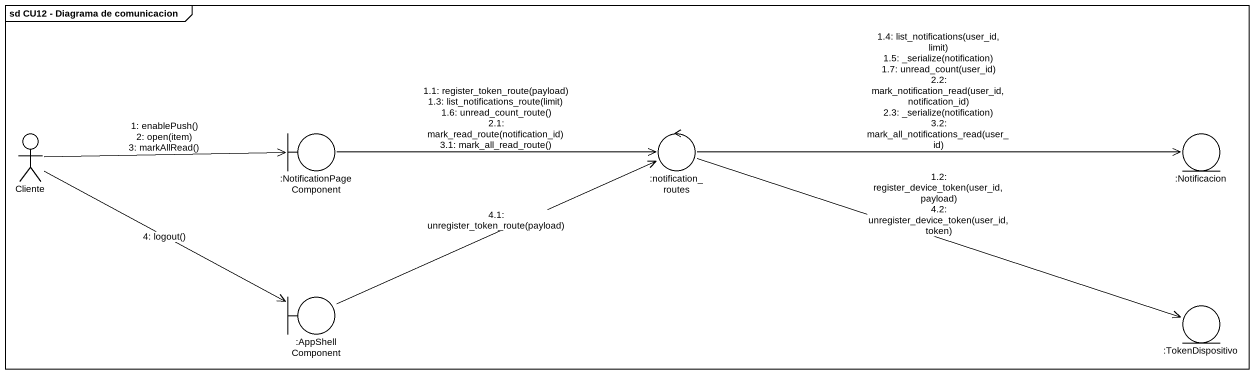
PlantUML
@startuml
mainframe sd CU12 - Diagrama de comunicacion
actor Cliente
boundary ":NotificationPageComponent" as NotificationPageComponent
control ":notification_routes" as notification_routes
entity ":Notificacion" as Notificacion
boundary ":AppShellComponent" as AppShellComponent
entity ":TokenDispositivo" as TokenDispositivo
Cliente -right-> NotificationPageComponent : 1: enablePush()\n2: open(item)\n3: markAllRead()
NotificationPageComponent -right-> notification_routes : 1.1: register_token_route(payload)\n1.3: list_notifications_route(limit)\n1.6: unread_count_route()\n2.1: mark_read_route(notification_id)\n3.1: mark_all_read_route()
notification_routes -right-> TokenDispositivo : 1.2: register_device_token(user_id, payload)\n4.2: unregister_device_token(user_id, token)
notification_routes -right-> Notificacion : 1.4: list_notifications(user_id, limit)\n1.5: _serialize(notification)\n1.7: unread_count(user_id)\n2.2: mark_notification_read(user_id, notification_id)\n2.3: _serialize(notification)\n3.2: mark_all_notifications_read(user_id)
Cliente -right-> AppShellComponent : 4: logout()
AppShellComponent -right-> notification_routes : 4.1: unregister_token_route(payload)
@enduml
